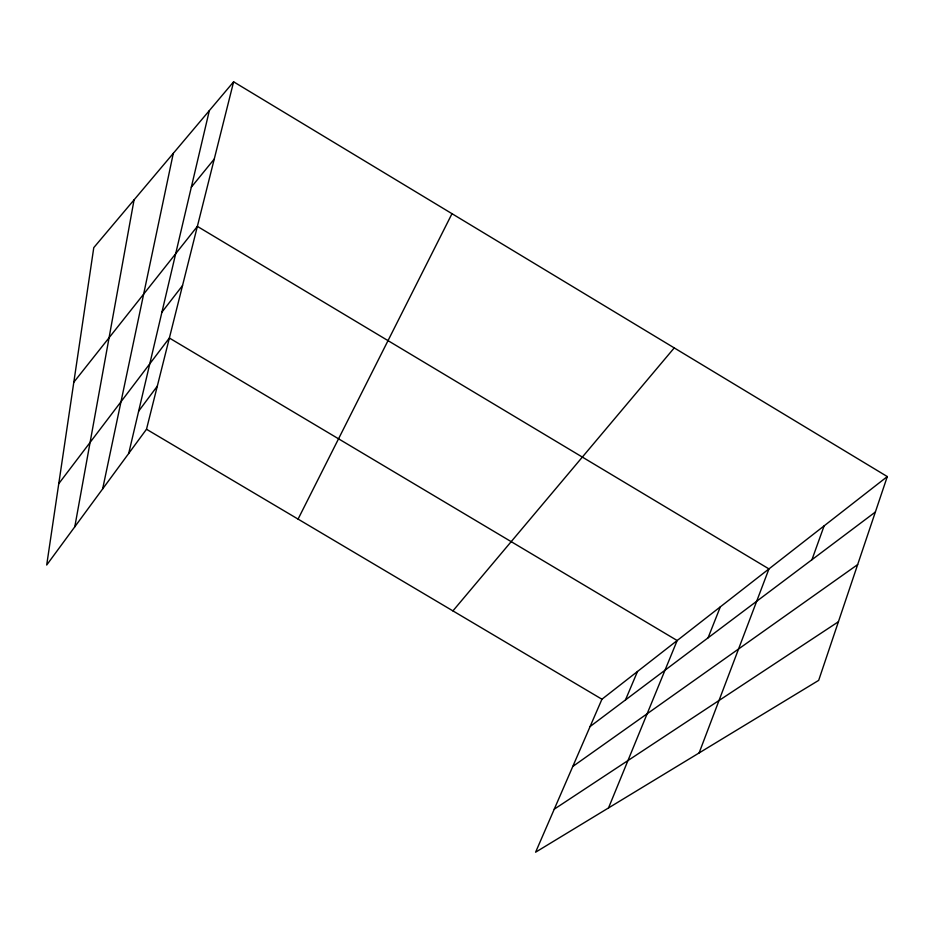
<?xml version="1.0" encoding="UTF-8"?>
<svg xmlns="http://www.w3.org/2000/svg" width="934" height="934" viewBox="0 0 934 934"><rect width="100%" height="100%" fill="white"/><g stroke="black" fill="none" stroke-linecap="round" stroke-linejoin="round"><path stroke-width="1.4" d="M74.79 526.811L134.064 199.864M102.647 488.914L173.292 153.351M128.694 453.48L209.333 110.609M233.617 81.807L93.774 247.638L46.7 565.023L146.498 429.255L233.617 81.807L887.3 476.573L818.674 680.372L535.602 852.193L601.94 699.227L887.3 476.573M811.938 559.723L824.127 525.854M699.111 752.944L768.951 568.911L197.366 226.378L73.809 382.216M708.065 637.829L720.336 606.855M608.524 807.933L677.173 640.526L169.369 338.026L58.772 483.672M625.465 699.94L637.502 671.488M298.074 519.106L451.998 213.688M138.641 411.17L157.297 386.162M161.921 312.166L182.527 285.57M191.318 187.185L214.248 159.06M452.92 610.894L674.231 347.903M590.09 726.547L875.356 512.03M572.775 766.475L857.657 564.591M554.259 809.171L838.417 621.74M146.498 429.255L601.94 699.227"/></g></svg>
